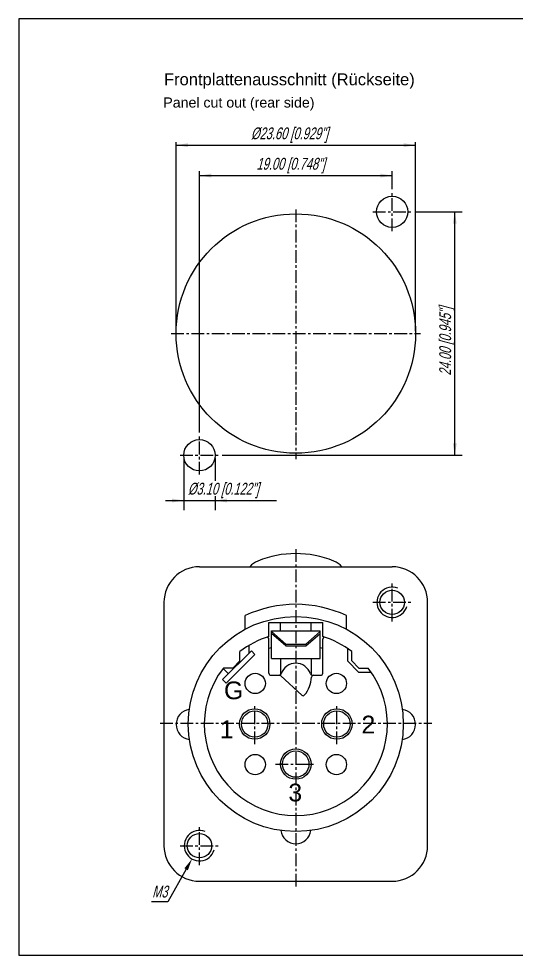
# Model space of a CAD drawing. Extents: x 10 to 410, y 10 to 287.
# Drawn here: x 10 to 157.2, y 10 to 287 of the extents above; entities that cross this region are included whole.
import ezdxf
from ezdxf.enums import TextEntityAlignment as Align

# ---------------------------------------------------------------- set-up
doc = ezdxf.new("R2010")
doc.units = 0
doc.header["$LTSCALE"] = 3
doc.linetypes.add('AUSGEZOGEN', pattern=[0])
doc.linetypes.add('CENTER', pattern=[2, 1.25, -0.25, 0.25, -0.25])
for name, color, linetype in [('025', 4, 'AUSGEZOGEN'), ('035', 3, 'AUSGEZOGEN'), ('05', 2, 'AUSGEZOGEN'), ('BEM1', 4, 'AUSGEZOGEN'), ('MITTE', 4, 'CENTER'), ('RAHMEN', 2, 'AUSGEZOGEN')]:
    doc.layers.add(name, color=color, linetype=linetype)
doc.styles.add('ARIAL', font='txt', dxfattribs={"oblique": 15, "height": 3.5})
doc.styles.add('HELV', font='helv')
doc.styles.get("Standard").update_dxf_attribs({"font": 'txt', "width": 0.7, "oblique": 15, "height": 2.5})

msp = doc.modelspace()

# ---------------------------------------------------------------- linework, layer by layer
at = {"layer": '025'}
for centre in [(120.46038, 114.397378), (63.46038, 42.397378)]:
    msp.add_arc(centre, 4.5, 68.294825, 344.340565, dxfattribs=at)
at = {"layer": '035'}
for p, q in [((87.46038, 105.997378), (87.46038, 108.397378)), ((96.46038, 105.997378), (96.46038, 108.397378)), ((84.76038, 97.747599), (84.76038, 105.997378)), ((84.76038, 105.997378), (99.16038, 105.997378)), ((88.96038, 102.037961), (84.76038, 105.718061)), ((94.96038, 102.037961), (99.16038, 105.718061)), ((99.16038, 97.747599), (99.16038, 105.997378)), ((88.96038, 101.497378), (84.76038, 105.177478)), ((94.96038, 101.497378), (99.16038, 105.177478)), ((78.808194, 100.034846), (70.322913, 91.549564)), ((78.808194, 100.034846), (79.868854, 98.974185)), ((88.96038, 102.037961), (94.96038, 102.037961)), ((88.96038, 101.497378), (94.96038, 101.497378)), ((79.868854, 98.974185), (71.383573, 90.488904)), ((84.76038, 97.747599), (99.16038, 97.747599)), ((87.46038, 97.747599), (87.46038, 92.928542)), ((96.46038, 97.747599), (96.46038, 92.928542)), ((70.322913, 91.549564), (71.383573, 90.488904)), ((88.06038, 66.547378), (87.46038, 66.547378)), ((95.86038, 66.547378), (96.46038, 66.547378))]:
    msp.add_line(p, q, dxfattribs=at)
for centre, radius in [((79.81038, 78.397378), 4.5), ((79.81038, 78.397378), 3.9), ((104.11038, 78.397378), 4.5), ((104.11038, 78.397378), 3.9), ((91.96038, 66.547378), 4.5), ((91.96038, 66.547378), 3.9)]:
    msp.add_circle(centre, radius, dxfattribs=at)
for centre, radius, start, end in [((91.96038, 98.797378), 30, 67.975687, 112.024313), ((82.96038, 121.045974), 6, 112.024313, 140.066299), ((100.96038, 121.045974), 6, 39.933701, 67.975687)]:
    msp.add_arc(centre, radius, start, end, dxfattribs=at)
at = {"layer": '05'}
for p, q in [((63.46038, 124.897378), (91.96038, 124.897378)), ((91.96038, 124.897378), (120.46038, 124.897378)), ((52.96038, 114.397378), (52.96038, 42.397378)), ((130.96038, 42.397378), (130.96038, 114.397378)), ((76.96038, 106.43735), (76.96038, 110.462312)), ((84.01038, 108.397378), (99.91038, 108.397378)), ((84.01038, 104.278899), (84.01038, 108.397378)), ((99.91038, 104.278899), (99.91038, 108.397378)), ((106.96038, 106.43735), (106.96038, 110.462312)), ((84.01038, 93.397378), (84.01038, 103.453777)), ((99.91038, 93.397378), (99.91038, 103.453777)), ((75.414082, 97.064997), (75.414082, 99.828095)), ((78.171798, 99.39845), (78.171798, 101.69825)), ((107.339953, 96.958931), (107.339953, 100.680205)), ((108.506679, 97.064997), (108.506679, 99.828095)), ((75.414082, 97.064997), (73.292761, 94.943677)), ((107.339953, 96.958931), (110.521933, 93.776951)), ((108.506679, 97.064997), (110.627999, 94.943677)), ((70.43987, 94.82672), (72.019969, 93.246621)), ((73.292761, 94.943677), (70.529664, 94.943677)), ((110.627999, 94.943677), (113.391097, 94.943677)), ((84.61038, 92.797378), (87.085957, 92.797378)), ((87.482647, 92.638736), (93.694837, 86.917862)), ((96.834803, 92.797378), (99.31038, 92.797378)), ((110.521933, 93.776951), (114.243207, 93.776951)), ((63.46038, 31.897378), (120.46038, 31.897378))]:
    msp.add_line(p, q, dxfattribs=at)
for centre, radius in [((120.46038, 229.88733), 4.65), ((91.96038, 193.88733), 35.4), ((63.46038, 157.88733), 4.65), ((120.46038, 114.397378), 3.6), ((91.96038, 78.397378), 31.8), ((79.96038, 90.397378), 3), ((103.96038, 90.397378), 3), ((79.96038, 66.397378), 3), ((103.96038, 66.397378), 3), ((63.46038, 42.397378), 3.6)]:
    msp.add_circle(centre, radius, dxfattribs=at)
for centre, radius, start, end in [((63.46038, 114.397378), 10.5, 90, 180), ((120.46038, 114.397378), 10.5, 360, 90), ((91.96038, 78.397378), 35.4, 64.929772, 115.070228), ((91.96038, 78.397378), 27.075, 107.075333, 127.671131), ((83.41038, 103.453777), 0.6, 0, 108.841191), ((91.96038, 78.397378), 27.075, 52.328869, 72.924667), ((100.51038, 103.453777), 0.6, 71.158809, 180), ((91.96038, 78.397378), 23.7, 107.685831, 109.599481), ((91.96038, 78.397378), 23.7, 70.400519, 72.314169), ((91.96038, 78.397378), 27.075, 142.328869, 37.671131), ((91.96038, 91.897378), 4.5, 17.104635, 162.895365), ((84.61038, 93.397378), 0.6, 180, 270), ((87.076195, 92.197378), 0.6, 47.35769, 90), ((87.085957, 93.397378), 0.6, 270, 342.895365), ((87.31038, 92.797378), 9.3, 321.312262, 356.525399), ((96.834803, 93.397378), 0.6, 197.104635, 270), ((97.192182, 92.197378), 0.6, 90, 176.525399), ((99.31038, 93.397378), 0.6, 270, 0), ((94.101289, 87.35922), 0.6, 227.35769, 321.312262), ((61.058543, 78.268797), 4.5, 97.686065, 262.790741), ((122.862218, 78.268797), 4.5, 277.209259, 82.313935), ((91.96038, 47.497378), 4.5, 187.475203, 352.524797), ((63.46038, 42.397378), 10.5, 180, 270), ((120.46038, 42.397378), 10.5, 270, 360)]:
    msp.add_arc(centre, radius, start, end, dxfattribs=at)
at = {"layer": 'BEM1'}
for p, q in [((56.56038, 194.63733), (56.56038, 250.520204)), ((56.56038, 249.59803), (127.36038, 249.59803)), ((127.36038, 194.63733), (127.36038, 250.520204)), ((63.46038, 164.621393), (63.46038, 241.95141)), ((120.46038, 236.621393), (120.46038, 241.95141)), ((63.46038, 240.603294), (120.46038, 240.603294)), ((127.194444, 229.88733), (141.176503, 229.88733)), ((138.976503, 157.88733), (138.976503, 229.88733)), ((58.81038, 157.13733), (58.81038, 141.632165)), ((68.11038, 157.13733), (68.11038, 150.36557)), ((70.194444, 157.88733), (141.176503, 157.88733)), ((53.461893, 144.496726), (86.206312, 144.496726)), ((68.11038, 145.781339), (68.11038, 141.632165)), ((59.522357, 35.43376), (54.089904, 25.827537)), ((54.089904, 25.843001), (49.229605, 25.843001))]:
    msp.add_line(p, q, dxfattribs=at)
for points in [[(60.06038, 249.014697), (60.06038, 250.181363), (56.56038, 249.59803)], [(123.86038, 249.014697), (123.86038, 250.181363), (127.36038, 249.59803)], [(66.96038, 240.019961), (66.96038, 241.186627), (63.46038, 240.603294)], [(116.96038, 240.019961), (116.96038, 241.186627), (120.46038, 240.603294)], [(139.559836, 226.38733), (138.39317, 226.38733), (138.976503, 229.88733)], [(139.559836, 161.38733), (138.39317, 161.38733), (138.976503, 157.88733)], [(55.31038, 143.913392), (55.31038, 145.080059), (58.81038, 144.496726)], [(71.61038, 143.913392), (71.61038, 145.080059), (68.11038, 144.496726)], [(60.030121, 35.146613), (59.014593, 35.720908), (61.245242, 38.480343)]]:
    msp.add_solid(points, dxfattribs=at)
at = {"layer": 'MITTE'}
for p, q in [((120.46038, 224.161608), (120.46038, 235.613051)), ((91.96038, 230.59359), (91.96038, 156.715031)), ((114.734659, 229.88733), (126.186102, 229.88733)), ((55.100926, 193.88733), (128.809431, 193.88733)), ((63.46038, 152.161608), (63.46038, 163.613051)), ((57.734659, 157.88733), (69.186102, 157.88733)), ((91.96038, 130.090381), (91.96038, 30.021934)), ((120.46038, 108.671657), (120.46038, 120.1231)), ((114.734659, 114.397378), (126.186102, 114.397378)), ((79.81038, 72.397378), (79.81038, 84.397378)), ((104.11038, 72.397378), (104.11038, 84.397378)), ((51.844267, 78.636643), (132.203072, 78.636643)), ((85.96038, 66.547378), (97.96038, 66.547378)), ((63.46038, 36.671657), (63.46038, 48.1231)), ((57.734659, 42.397378), (69.186102, 42.397378))]:
    msp.add_line(p, q, dxfattribs=at)
at = {"layer": 'RAHMEN'}
msp.add_lwpolyline([(10, 10), (410, 10), (410, 287), (10, 287)], close=True, dxfattribs=at)

# ---------------------------------------------------------------- texts
at = {"layer": '035', "color": 3, "style": 'ARIAL'}
for s, height, p in [('Frontplattenausschnitt (Rückseite)', 3.5, (52.96038, 267.329436)), ('Panel cut out (rear side)', 3, (52.764599, 260.731087))]:
    msp.add_text(s, height=height, dxfattribs=at).set_placement(p)
at = {"layer": '035', "style": 'HELV'}
msp.add_text('G', height=5.25, dxfattribs=at).set_placement((70.718018, 85.723049))
for s, p in [('2', (113.419092, 75.609531)), ('1', (71.516903, 74.19379)), ('3', (91.796543, 55.499772))]:
    msp.add_text(s, height=5.25, dxfattribs=at).set_placement(p, align=Align.CENTER)
at = {"layer": 'BEM1', "color": 3, "oblique": 15, "width": 0.7}
for s, p in [('%%c23.60 [0.929"]', (78.672358, 251.34803)), ('19.00 [0.748"]', (80.306658, 242.353294)), ('%%c3.10 [0.122"]', (60.014839, 146.246726)), ('M3', (49.461525, 27.091685))]:
    msp.add_text(s, height=3.5, dxfattribs=at).set_placement(p)
msp.add_text('24.00 [0.945"]', height=3.5, rotation=90, dxfattribs=at).set_placement((137.894527, 181.468551))

doc.saveas('drawing.dxf')
